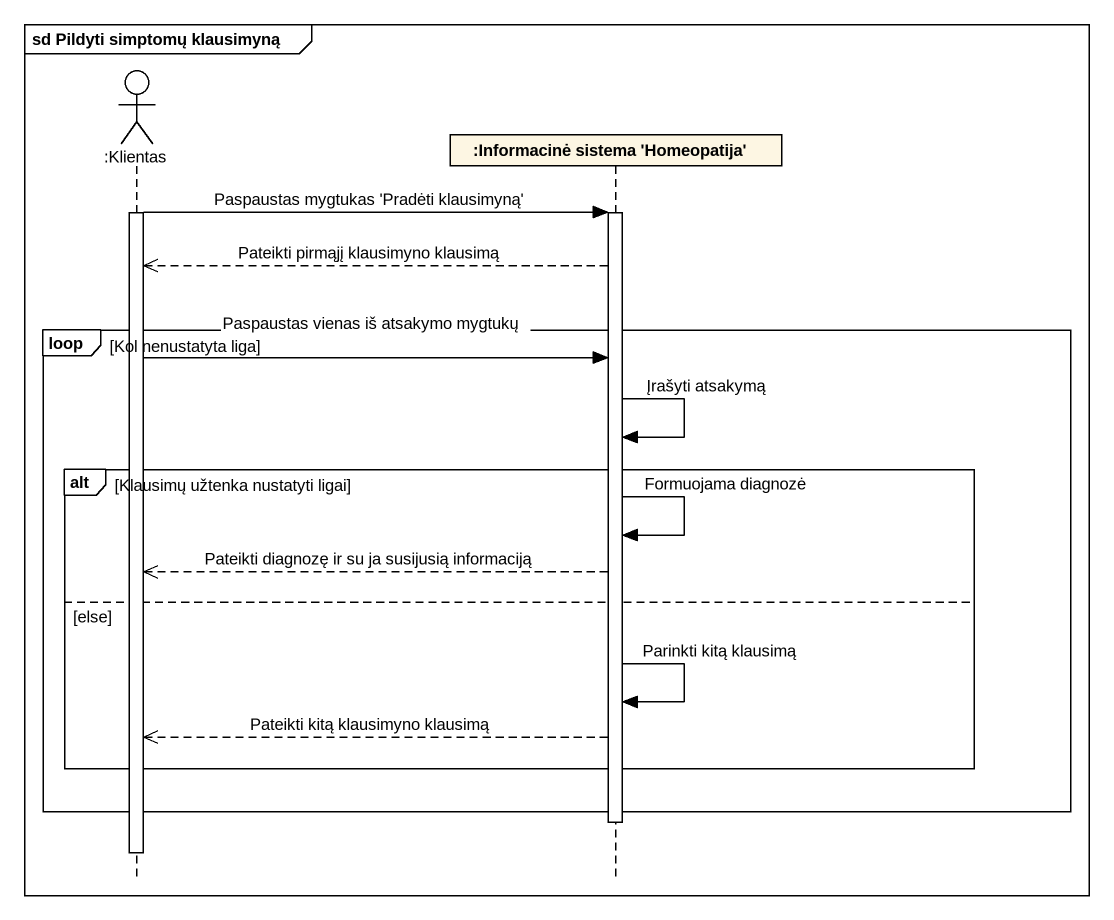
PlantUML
@startuml
mainframe sd Pildyti simptomų klausimyną
hide footbox
actor ":Klientas" as Klientas
participant ":Informacinė sistema 'Homeopatija'" as Informacinė_sistema

activate Klientas
Klientas -> Informacinė_sistema : Paspaustas mygtukas 'Pradėti klausimyną'
activate Informacinė_sistema
Informacinė_sistema -->> Klientas : Pateikti pirmąjį klausimyno klausimą
loop Kol nenustatyta liga
  Klientas -> Informacinė_sistema : Paspaustas vienas iš atsakymo mygtukų
  Informacinė_sistema -> Informacinė_sistema : Įrašyti atsakymą
  alt Klausimų užtenka nustatyti ligai
    Informacinė_sistema -> Informacinė_sistema : Formuojama diagnozė
    Informacinė_sistema -->> Klientas : Pateikti diagnozę ir su ja susijusią informaciją
  else else
    Informacinė_sistema -> Informacinė_sistema : Parinkti kitą klausimą
    Informacinė_sistema -->> Klientas : Pateikti kitą klausimyno klausimą
  end
end
deactivate Informacinė_sistema
deactivate Klientas
@enduml
